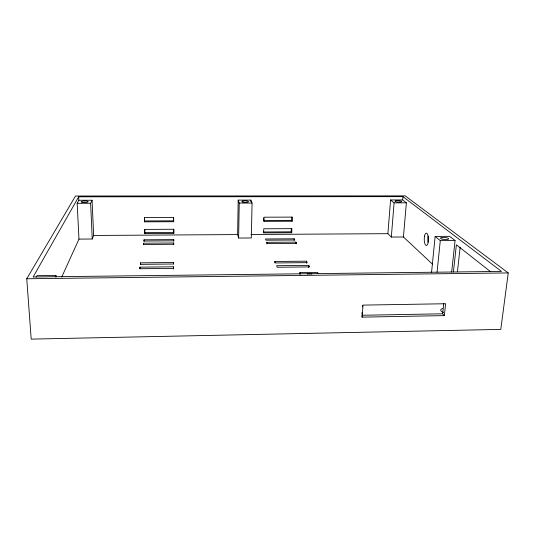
<?xml version="1.0" encoding="UTF-8"?>
<svg xmlns="http://www.w3.org/2000/svg" width="535" height="535" viewBox="0 0 535 535"><rect width="100%" height="100%" fill="white"/><g stroke="black" fill="none" stroke-linecap="round" stroke-linejoin="round"><path stroke-width="0.8" d="M173.407 266.798L173.387 268.383L139.702 268.751L139.943 267.152L173.407 266.798L173.434 268.991M173.44 264.009L173.46 262.511L140.591 262.839L140.364 264.35L173.44 264.009L173.46 262.511M173.701 242.99L173.688 244.274L143.353 244.495L143.547 243.211L173.701 242.99L173.721 244.595M173.741 239.606L173.728 240.83L143.875 241.038L144.055 239.807L173.741 239.606L173.761 241.185M173.781 233.421L173.741 229.261L144.631 229.408L144.724 233.588L173.781 233.421L173.761 229.174M173.661 221.717L173.614 217.518L144.356 217.618L144.457 221.838L173.661 221.717L173.634 217.35M237.627 234.584L238.189 200.117L250.835 200.103L252.079 203.039L251.31 237.975L238.637 238.055L237.627 234.584L93.638 235.453L92.241 239.018L78.973 239.105L61.699 277.097M238.637 238.055L239.225 203.059L238.189 200.117M250.801 201.735L250.835 200.103M263.942 221.35L264.056 217.203L292.337 217.103L292.177 221.229L263.942 221.35L263.621 217.999M266.825 243.9L266.865 242.322L295.989 242.114L296.678 243.365L267.393 243.579L266.865 242.322M274.796 262.912L274.843 261.495L306.481 261.18L307.284 262.638L275.451 262.966L274.843 261.495M291.729 232.732L291.889 228.646L263.735 228.793L263.628 232.899L291.729 232.732L291.221 231.822L291.348 228.565M292.177 221.229L291.669 220.366L291.796 217.076M294.103 240.349L294.17 238.797L265.48 238.991L265.982 240.195L294.825 240.001L294.17 238.797M295.929 243.686L295.989 242.114M299.821 274.248L299.888 272.603L317.522 272.395L318.272 273.706M306.381 263.3L306.481 261.18M308.682 267.513L308.782 265.36L276.588 265.701L277.237 267.253L309.631 266.905L308.782 265.36M361.934 314.112L362.048 312.514M362.449 306.916L362.563 305.318M362.162 317.135L363.018 305.111L445.622 303.74L444.351 315.617L362.162 317.135L361.767 316.513M403.43 236.978L391.319 237.059L387.895 233.675L390.577 199.963L402.668 199.95L406.373 202.825L403.43 236.978L432.641 264.29M391.319 237.059L394.094 202.839L390.577 199.963M402.668 199.95L402.942 196.646L78.665 196.806L33.117 276.983L501.496 271.419L402.942 196.646M431.564 272.328L435.136 236.416L449.641 236.323L455.064 240.523L451.66 272.027M437.068 272.201L440.285 240.63L435.136 236.416M444.351 315.617L442.672 313.798L443.762 303.559M453.419 271.934L456.375 244.803L490.735 271.807M457.418 271.887L460.14 247.237M508.25 272.93L500.78 329.393L31.204 339.11L26.75 278.768L75.502 196.017L405.229 195.89L508.25 272.93L26.75 278.768M144.724 233.588L144.791 229.321M144.457 221.838L144.517 217.451M55.292 276.836L55.954 275.458L36.922 275.679L36.153 277.063M92.241 239.018L90.629 203.273L92.08 200.257L78.839 200.271L77.16 203.293L78.973 239.105M361.76 315.269L442.672 313.798M440.285 240.63L455.064 240.523M144.865 232.651L173.795 232.491M263.24 231.983L291.221 231.822M250.928 234.504L387.895 233.675M144.597 220.948L173.674 220.835M263.554 220.48L291.669 220.366M77.16 203.293L90.629 203.273M239.225 203.059L252.079 203.039M394.094 202.839L406.373 202.825M299.888 272.603L300.623 274.08M55.954 275.458L56.055 277.097M78.665 196.806L78.839 200.271M92.08 200.257L93.638 235.453M140.591 262.839L140.631 264.29M139.943 267.152L139.983 268.623M144.055 239.807L144.096 241.385M143.547 243.211L143.581 244.816M443.528 312.56A8.212 2.795 7 0 1 442.104 311.851L441.148 311.089A8.212 2.795 7 0 1 442.666 308.501M428.08 242.268A6.219 2.133 89.9 0 1 428.114 236.095M307.244 274.114A4.741 1.525 2.9 0 1 311.885 274.06M399.732 202.13L398.889 202.13A3.33 0.722 3.8 0 1 395.218 201.381A3.33 0.722 3.8 0 1 397.117 200.638L397.946 200.645A3.33 0.722 3.8 0 1 401.618 201.394A3.33 0.722 3.8 0 1 399.732 202.13M82.597 202.451A3.518 0.782 -1.6 0 0 88.181 201.755A3.518 0.782 -1.6 0 0 83.279 201.086A3.518 0.782 -1.6 0 0 82.597 202.451M243.017 202.116A3.344 0.769 1.2 0 0 248.454 201.762A3.344 0.769 1.2 0 0 243.987 200.832A3.344 0.769 1.2 0 0 243.017 202.116M441.963 239.038A4.086 1.037 5.2 0 0 448.584 238.984A4.086 1.037 5.2 0 0 443.174 237.359A4.086 1.037 5.2 0 0 441.963 239.038M424.536 236.049A6.226 2.1 89.9 0 0 426.281 245.538A6.226 2.1 89.9 0 0 428.174 236.37A6.226 2.1 89.9 0 0 424.536 236.049"/></g></svg>
